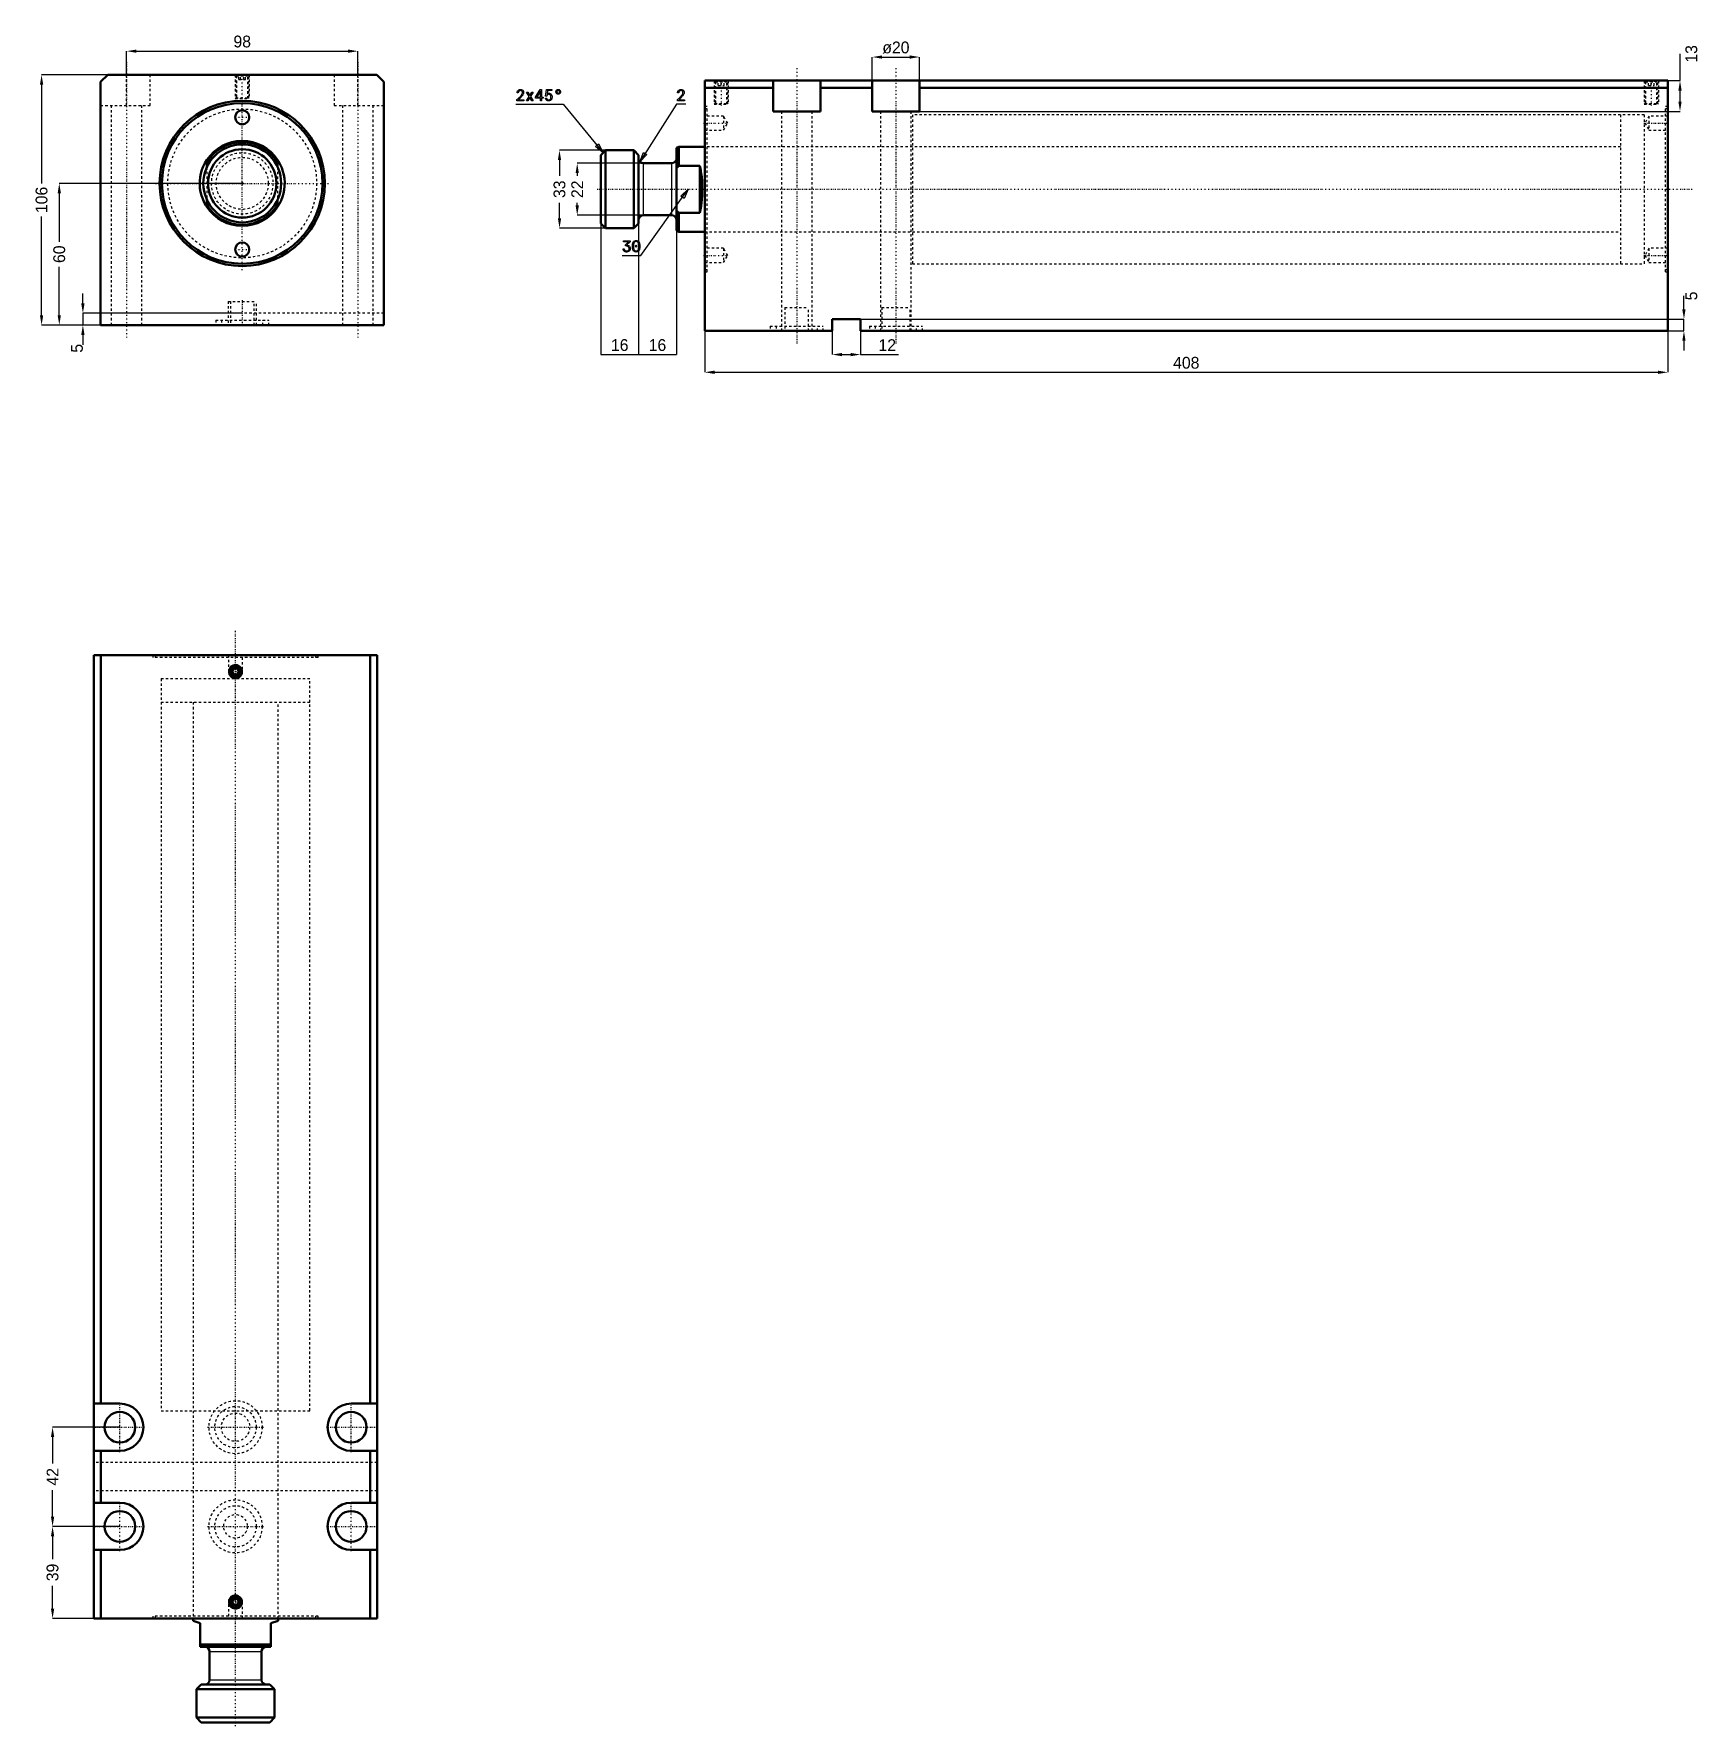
# Model space of a CAD drawing. Header units: millimetres. Extents: x -88 to 617, y -653 to 63.
import ezdxf

# ---------------------------------------------------------------- set-up
doc = ezdxf.new("R2010")
doc.units = ezdxf.units.MM
doc.linetypes.add('Center', pattern=[1.5, 0.45, -0.5, 0.05, -0.5])
doc.linetypes.add('Dashed', pattern=[2, 1, -1])
for name, color, linetype, lineweight in [('2d ConnectionPoints', 7, 'Continuous', 50), ('AM_0', 7, 'Continuous', 50), ('AM_4', 3, 'Continuous', 25), ('AM_5', 3, 'Continuous', 25), ('AM_7', 7, 'Center', 25), ('AM_9', 6, 'Dashed', 25)]:
    doc.layers.add(name, color=color, linetype=linetype, lineweight=lineweight)
doc.dimstyles.new('ISO-25', dxfattribs={"dimtxt": 2.5, "dimasz": 2.5, "dimexe": 1.25, "dimexo": 0.625, "dimtad": 1, "dimtxsty": 'Standard', "dimcen": 2.5, "dimadec": 0, "dimazin": 0, "dimtfac": 1, "dimtmove": 0, "dimatfit": 3, "dimfxl": 0, "dimarcsym": 0})

# ---------------------------------------------------------------- blocks, each defined once
blk = doc.blocks.new('1_JECX_MF_TLA_63_300_0_rod__0_in_JECX_MF_160_TLA_63_300_0__0')
at = {"layer": 'AM_0'}
for p, q in [((-15, 9.95), (-15, 6.87)), ((15, 9.95), (15, 6.87)), ((-15, -6.87), (-15, -9.95)), ((15, -6.87), (15, -9.95))]:
    blk.add_line(p, q, dxfattribs=at)
for points in [[(-15, 9.95), (-15.81, 8.6), (-16.5, 7.19), (-17.06, 5.73), (-17.5, 4.22), (-17.8, 2.68), (-17.97, 1.12), (-17.99, -0.45), (-17.89, -2.02), (-17.64, -3.57), (-17.26, -5.1), (-16.75, -6.58), (-16.12, -8.02), (-15.36, -9.39), (-15, -9.95)], [(15, -9.95), (15.81, -8.6), (16.5, -7.19), (17.06, -5.73), (17.5, -4.22), (17.8, -2.68), (17.97, -1.12), (17.99, 0.45), (17.89, 2.02), (17.64, 3.57), (17.26, 5.1), (16.75, 6.58), (16.12, 8.02), (15.36, 9.39), (15, 9.95)]]:
    blk.add_lwpolyline(points, dxfattribs=at)
for radius in [16.5, 14.5]:
    blk.add_circle((0, 0), radius, dxfattribs=at)
for radius, start, end in [(18, 33.55731, 146.44269), (17.5, 31.00272, 148.99728), (17.5, 211.00272, 328.99728), (18, 213.55731, 326.44269)]:
    blk.add_arc((0, 0), radius, start, end, dxfattribs=at)
at = {"layer": 'AM_9'}
for p, q in [((-15, 6.87), (-15, -6.87)), ((15, 6.87), (15, -6.87))]:
    blk.add_line(p, q, dxfattribs=at)
for radius in [13, 11]:
    blk.add_circle((0, 0), radius, dxfattribs=at)
blk = doc.blocks.new('2_JECX_MF_EXLA_63_300_0_body__0_in_JECX_MF_160_TLA_63_300_0__0')
at = {"layer": 'AM_0'}
for p, q in [((-57, 46), (-60, 43)), ((57, 46), (-57, 46)), ((60, 43), (57, 46)), ((-60, 43), (-60, -60)), ((60, -60), (60, 43)), ((-60, -60), (60, -60))]:
    blk.add_line(p, q, dxfattribs=at)
for centre, radius in [((0, 0), 35), ((0, 0), 34), ((0, 28), 3), ((0, -28), 3)]:
    blk.add_circle(centre, radius, dxfattribs=at)
at = {"layer": 'AM_5', "linetype": 'Dashed'}
for p, q in [((-3, 46), (-3, 36)), ((3, 46), (3, 36))]:
    blk.add_line(p, q, dxfattribs=at)
at = {"layer": 'AM_7'}
for p, q in [((-49, 51.3), (-49, -65.3)), ((49, 51.3), (49, -65.3)), ((0, -36.75), (0, 46.5)), ((-3.15, 28), (3.15, 28)), ((-36.75, 0), (36.75, 0)), ((-3.15, -28), (3.15, -28)), ((0, -49.5), (0, -60.5))]:
    blk.add_line(p, q, dxfattribs=at)
at = {"layer": 'AM_9'}
for p, q in [((-49, 33), (-49, 46)), ((-39, 33), (-39, 46)), ((-3, 46), (-2.73, 45.73)), ((-2.73, 45.73), (-2.73, 36.27)), ((-2.73, 45.73), (2.73, 45.73)), ((-1.9, 46), (-2.4, 45.5)), ((-2.4, 45.5), (2.4, 45.5)), ((-2.4, 45.5), (-2.4, 36)), ((-1.44, 44), (-1.44, 46)), ((-1.44, 44), (1.44, 44)), ((-0.72, 44), (-0.72, 46)), ((0.72, 44), (0.72, 46)), ((1.44, 44), (1.44, 46)), ((2.4, 45.5), (1.9, 46)), ((2.4, 36), (2.4, 45.5)), ((2.73, 45.73), (3, 46)), ((2.73, 36.27), (2.73, 45.73)), ((39, 46), (39, 33)), ((49, 33), (49, 46)), ((-2.73, 36.27), (-3, 36)), ((-3, 36), (3, 36)), ((-2.73, 36.27), (2.73, 36.27)), ((3, 36), (2.73, 36.27)), ((-60, 33), (-39, 33)), ((-55.5, 33), (-55.5, -60)), ((-42.5, -60), (-42.5, 33)), ((39, 33), (60, 33)), ((42.5, 33), (42.5, -60)), ((55.5, -60), (55.5, 33)), ((-6, -50), (6, -50)), ((-6, -50), (-6, -60)), ((-5, -50), (-5, -60)), ((5, -60), (5, -50)), ((6, -60), (6, -50)), ((60, -55), (-60, -55)), ((-11.25, -57.9), (11.25, -57.9)), ((-11.25, -57.9), (-11.25, -60)), ((-8.75, -57.9), (-8.75, -60)), ((8.75, -60), (8.75, -57.9)), ((11.25, -60), (11.25, -57.9))]:
    blk.add_line(p, q, dxfattribs=at)
blk.add_circle((0, 0), 31.5, dxfattribs=at)
blk = doc.blocks.new('*D3')
at = {"layer": 'AM_5', "color": 0, "lineweight": -2}
for p, q in [((-49, 46), (-49, 56)), ((-44.83, 56), (44.83, 56)), ((49, 46), (49, 56))]:
    blk.add_line(p, q, dxfattribs=at)
at = {"layer": 'AM_5', "color": 0}
for points in [[(-44.83, 56.69), (-44.83, 55.31), (-49, 56)], [(44.83, 55.31), (44.83, 56.69), (49, 56)]]:
    blk.add_solid(points, dxfattribs=at)
at = {"layer": 'Defpoints', "color": 0}
for p in [(49, 56), (-49, 46), (49, 46)]:
    blk.add_point(p, dxfattribs=at)
at = {"layer": 'AM_5', "color": 0, "insert": (0, 60.05), "char_height": 5, "attachment_point": 5}
blk.add_mtext('98', dxfattribs=at)
blk = doc.blocks.new('*D4')
at = {"layer": 'AM_5', "color": 0, "lineweight": -2}
for p, q in [((-57, 46), (-85, 46)), ((-85, 41.83), (-85, -0.03)), ((-85, -55.83), (-85, -13.97)), ((-60, -60), (-85, -60))]:
    blk.add_line(p, q, dxfattribs=at)
at = {"layer": 'AM_5', "color": 0}
for points in [[(-84.31, 41.83), (-85.69, 41.83), (-85, 46)], [(-85.69, -55.83), (-84.31, -55.83), (-85, -60)]]:
    blk.add_solid(points, dxfattribs=at)
at = {"layer": 'Defpoints', "color": 0}
for p in [(-57, 46), (-85, -60), (-60, -60)]:
    blk.add_point(p, dxfattribs=at)
at = {"layer": 'AM_5', "color": 0, "insert": (-85, -7), "char_height": 5, "attachment_point": 5, "rotation": 90}
blk.add_mtext('106', dxfattribs=at)
blk = doc.blocks.new('*D5')
at = {"layer": 'AM_5', "color": 0, "lineweight": -2}
for p, q in [((0, 0), (-77.5, 0)), ((-77.5, -4.17), (-77.5, -24.69)), ((-77.5, -55.83), (-77.5, -35.31)), ((-60, -60), (-77.5, -60))]:
    blk.add_line(p, q, dxfattribs=at)
at = {"layer": 'AM_5', "color": 0}
for points in [[(-76.81, -4.17), (-78.19, -4.17), (-77.5, 0)], [(-78.19, -55.83), (-76.81, -55.83), (-77.5, -60)]]:
    blk.add_solid(points, dxfattribs=at)
at = {"layer": 'Defpoints', "color": 0}
for p in [(0, 0), (-77.5, -60), (-60, -60)]:
    blk.add_point(p, dxfattribs=at)
at = {"layer": 'AM_5', "color": 0, "insert": (-77.5, -30), "char_height": 5, "attachment_point": 5, "rotation": 90}
blk.add_mtext('60', dxfattribs=at)
blk = doc.blocks.new('*D6')
at = {"layer": 'AM_5', "color": 0, "lineweight": -2}
for p, q in [((-67.5, -50.83), (-67.5, -46.67)), ((0, -55), (-67.5, -55)), ((-67.5, -55), (-67.5, -60)), ((-60, -60), (-67.5, -60)), ((-67.5, -64.17), (-67.5, -68.33))]:
    blk.add_line(p, q, dxfattribs=at)
at = {"layer": 'AM_5', "color": 0}
for points in [[(-68.19, -50.83), (-66.81, -50.83), (-67.5, -55)], [(-66.81, -64.17), (-68.19, -64.17), (-67.5, -60)]]:
    blk.add_solid(points, dxfattribs=at)
at = {"layer": 'Defpoints', "color": 0}
for p in [(0, -55), (-67.5, -60), (-60, -60)]:
    blk.add_point(p, dxfattribs=at)
at = {"layer": 'AM_5', "color": 0, "insert": (-70, -69.83), "char_height": 5, "attachment_point": 5, "rotation": 90}
blk.add_mtext('5', dxfattribs=at)
blk = doc.blocks.new('1_JECX_MF_TLA_63_300_0_rod__0_in_JECX_MF_160_TLA_63_300_0__4')
at = {"layer": 'AM_0'}
for p, q in [((-18, 0), (-18, -1.03)), ((18, -1.03), (18, 0)), ((-15, -2), (-18, -1.03)), ((-15, -12), (-15, -2)), ((18, -1.03), (15, -2)), ((15, -2), (15, -12)), ((-15, -11), (15, -11)), ((-15, -12), (15, -12)), ((-11, -14), (-11, -26)), ((11, -26), (11, -14)), ((-14.5, -28), (-16.5, -30)), ((-14.5, -28), (14.5, -28)), ((16.5, -30), (14.5, -28)), ((-16.5, -30), (16.5, -30)), ((-16.5, -30), (-16.5, -42)), ((16.5, -42), (16.5, -30)), ((-16.5, -42), (-14.5, -44)), ((-16.5, -42), (16.5, -42)), ((14.5, -44), (16.5, -42)), ((-14.5, -44), (14.5, -44))]:
    blk.add_line(p, q, dxfattribs=at)
for centre, start, end in [((-13, -14), 360, 90), ((13, -14), 90, 180), ((-13, -26), 270, 0), ((13, -26), 180, 270)]:
    blk.add_arc(centre, 2, start, end, dxfattribs=at)
at = {"layer": 'AM_4'}
for p, q in [((-11, -14), (11, -14)), ((-11, -26), (11, -26))]:
    blk.add_line(p, q, dxfattribs=at)
at = {"layer": 'AM_7'}
blk.add_line((0, -45.6), (0, 418.5), dxfattribs=at)
at = {"layer": 'AM_9'}
for p, q in [((-31.5, 398), (31.5, 398)), ((-31.5, 398), (-31.5, 388)), ((31.5, 388), (31.5, 398)), ((-31.5, 388), (31.5, 388)), ((-18, 388), (-18, 0)), ((18, 0), (18, 388))]:
    blk.add_line(p, q, dxfattribs=at)
blk = doc.blocks.new('2_JECX_MF_EXLA_63_300_0_body__0_in_JECX_MF_160_TLA_63_300_0__4')
at = {"layer": 'AM_0'}
for p, q in [((60, 408), (-60, 408)), ((-60, 408), (-60, 0)), ((-57, 408), (-57, 91)), ((-0.72, 402.25), (-1.44, 401)), ((0.72, 402.25), (-0.72, 402.25)), ((1.44, 401), (0.72, 402.25)), ((57, 408), (57, 91)), ((60, 408), (60, 0)), ((-1.44, 401), (-0.72, 399.75)), ((-0.72, 399.75), (0.72, 399.75)), ((0.72, 399.75), (1.44, 401)), ((-49, 91), (-60, 91)), ((60, 91), (49, 91)), ((-60, 71), (-49, 71)), ((-57, 71), (-57, 49)), ((49, 71), (60, 71)), ((57, 71), (57, 49)), ((-49, 49), (-60, 49)), ((60, 49), (49, 49)), ((-60, 29), (-49, 29)), ((-57, 29), (-57, 0)), ((49, 29), (60, 29)), ((57, 29), (57, 0)), ((-0.72, 8.25), (-1.44, 7)), ((0.72, 8.25), (-0.72, 8.25)), ((1.44, 7), (0.72, 8.25)), ((60, 0), (-60, 0)), ((-1.44, 7), (-0.72, 5.75)), ((-0.72, 5.75), (0.72, 5.75)), ((0.72, 5.75), (1.44, 7))]:
    blk.add_line(p, q, dxfattribs=at)
for centre, radius in [((0, 401), 2.73), ((0, 401), 2.4), ((0, 401), 1.9), ((-49, 81), 6.5), ((49, 81), 6.5), ((-49, 39), 6.5), ((49, 39), 6.5), ((0, 7), 2.73), ((0, 7), 2.4), ((0, 7), 1.9)]:
    blk.add_circle(centre, radius, dxfattribs=at)
for centre, start, end in [((-49, 81), 270, 90), ((49, 81), 90, 270), ((-49, 39), 270, 90), ((49, 39), 90, 270)]:
    blk.add_arc(centre, 10, start, end, dxfattribs=at)
at = {"layer": 'AM_5'}
for centre in [(0, 401), (0, 7)]:
    blk.add_arc(centre, 3, 75, 15, dxfattribs=at)
at = {"layer": 'AM_7'}
for p, q in [((-3.15, 401), (3.15, 401)), ((-49, 70.5), (-49, 91.5)), ((49, 70.5), (49, 91.5)), ((-59.5, 81), (-38.5, 81)), ((-11.81, 81), (11.81, 81)), ((38.5, 81), (59.5, 81)), ((-49, 28.5), (-49, 49.5)), ((49, 28.5), (49, 49.5)), ((-59.5, 39), (-38.5, 39)), ((-11.81, 39), (11.81, 39)), ((38.5, 39), (59.5, 39)), ((-3.15, 7), (3.15, 7))]:
    blk.add_line(p, q, dxfattribs=at)
at = {"layer": 'AM_9'}
for p, q in [((-35, 408), (-35, 407)), ((35, 407), (-35, 407)), ((-34, 408), (-34, 407)), ((-3, 408), (-3, 400)), ((3, 400), (3, 408)), ((34, 407), (34, 408)), ((35, 407), (35, 408)), ((-31.5, 398), (31.5, 398)), ((-31.5, 398), (-31.5, 88)), ((-3, 400), (3, 400)), ((-3, 400), (0, 398.27)), ((0, 398.27), (3, 400)), ((31.5, 88), (31.5, 398)), ((-31.5, 88), (31.5, 88)), ((-18, 88), (-18, 0)), ((18, 0), (18, 88)), ((60, 66), (-60, 66)), ((60, 54), (-60, 54)), ((0, 9.73), (-3, 8)), ((-3, 8), (3, 8)), ((-3, 8), (-3, 0)), ((3, 8), (0, 9.73)), ((3, 0), (3, 8)), ((35, 1), (-35, 1)), ((-35, 1), (-35, 0)), ((-34, 1), (-34, 0)), ((34, 0), (34, 1)), ((35, 0), (35, 1))]:
    blk.add_line(p, q, dxfattribs=at)
for centre, radius in [((0, 81), 11.25), ((0, 81), 8.75), ((0, 81), 6), ((0, 39), 11.25), ((0, 39), 8.75), ((0, 39), 5)]:
    blk.add_circle(centre, radius, dxfattribs=at)
blk = doc.blocks.new('*D12')
at = {"layer": 'AM_5', "color": 0, "lineweight": -2}
for p, q in [((-51.84, -526.74), (-80.34, -526.74)), ((-80.34, -530.91), (-80.34, -542.07)), ((-80.34, -564.57), (-80.34, -553.41)), ((-51.84, -568.74), (-80.34, -568.74))]:
    blk.add_line(p, q, dxfattribs=at)
at = {"layer": 'AM_5', "color": 0}
for points in [[(-81.03, -530.91), (-79.64, -530.91), (-80.34, -526.74)], [(-81.03, -564.57), (-79.64, -564.57), (-80.34, -568.74)]]:
    blk.add_solid(points, dxfattribs=at)
at = {"layer": 'Defpoints', "color": 0}
for p in [(-80.34, -526.74), (-51.84, -526.74), (-51.84, -568.74)]:
    blk.add_point(p, dxfattribs=at)
at = {"layer": 'AM_5', "color": 0, "insert": (-80.34, -547.74), "char_height": 5, "attachment_point": 5, "rotation": 90}
blk.add_mtext('42', dxfattribs=at)
blk = doc.blocks.new('*D13')
at = {"layer": 'AM_5', "color": 0, "lineweight": -2}
for p, q in [((-51.84, -568.74), (-80.34, -568.74)), ((-80.34, -572.91), (-80.34, -582.57)), ((-80.34, -603.57), (-80.34, -593.91)), ((-62.84, -607.74), (-80.34, -607.74))]:
    blk.add_line(p, q, dxfattribs=at)
at = {"layer": 'AM_5', "color": 0}
for points in [[(-81.03, -572.91), (-79.64, -572.91), (-80.34, -568.74)], [(-81.03, -603.57), (-79.64, -603.57), (-80.34, -607.74)]]:
    blk.add_solid(points, dxfattribs=at)
at = {"layer": 'Defpoints', "color": 0}
for p in [(-51.84, -568.74), (-80.34, -607.74), (-62.84, -607.74)]:
    blk.add_point(p, dxfattribs=at)
at = {"layer": 'AM_5', "color": 0, "insert": (-80.34, -588.24), "char_height": 5, "attachment_point": 5, "rotation": 90}
blk.add_mtext('39', dxfattribs=at)
blk = doc.blocks.new('1_JECX_MF_TLA_63_300_0_rod__0_in_JECX_MF_160_TLA_63_300_0__2')
at = {"layer": 'AM_0'}
for p, q in [((-42, 16.5), (-44, 14.5)), ((-44, 14.5), (-44, -14.5)), ((-30, 16.5), (-42, 16.5)), ((-42, 16.5), (-42, -16.5)), ((-28, 14.5), (-30, 16.5)), ((-30, 16.5), (-30, -16.5)), ((-28, 14.5), (-28, -14.5)), ((-11, 18), (-12, 17.5)), ((-12, 17.5), (-12, -17.5)), ((0, 18), (-11, 18)), ((-11, 18), (-11, 9.95)), ((-14, 11), (-26, 11)), ((-11, 9.95), (-12, 9.01)), ((-2, 9.95), (-11, 9.95)), ((-2, 9.95), (-2, -9.95)), ((-26, -11), (-14, -11)), ((-12, -9.01), (-11, -9.95)), ((-11, -9.95), (-2, -9.95)), ((-11, -9.95), (-11, -18)), ((-44, -14.5), (-42, -16.5)), ((-42, -16.5), (-30, -16.5)), ((-30, -16.5), (-28, -14.5)), ((-12, -17.5), (-11, -18)), ((-11, -18), (0, -18))]:
    blk.add_line(p, q, dxfattribs=at)
blk.add_lwpolyline([(-2, -9.95), (-1.74, -8.6), (-1.51, -7.19), (-1.33, -5.73), (-1.19, -4.22), (-1.09, -2.68), (-1.04, -1.12), (-1.03, 0.45), (-1.06, 2.02), (-1.14, 3.57), (-1.26, 5.1), (-1.43, 6.58), (-1.64, 8.02), (-1.88, 9.39), (-2, 9.95)], dxfattribs=at)
for centre, start, end in [((-26, 13), 180, 270), ((-14, 13), 270, 0), ((-26, -13), 90, 180), ((-14, -13), 360, 90)]:
    blk.add_arc(centre, 2, start, end, dxfattribs=at)
at = {"layer": 'AM_4'}
for p, q in [((-26, 11), (-26, -11)), ((-14, 11), (-14, -11))]:
    blk.add_line(p, q, dxfattribs=at)
at = {"layer": 'AM_7'}
blk.add_line((-45.6, 0), (418.5, 0), dxfattribs=at)
at = {"layer": 'AM_9'}
for p, q in [((398, 31.5), (388, 31.5)), ((388, 31.5), (388, -31.5)), ((398, 31.5), (398, -31.5)), ((388, 18), (0, 18)), ((0, -18), (388, -18)), ((388, -31.5), (398, -31.5))]:
    blk.add_line(p, q, dxfattribs=at)
blk = doc.blocks.new('2_JECX_MF_EXLA_63_300_0_body__0_in_JECX_MF_160_TLA_63_300_0__2')
at = {"layer": 'AM_0'}
for p, q in [((0, -60), (0, 46)), ((408, 46), (0, 46)), ((29, 46), (29, 33)), ((49, 33), (49, 46)), ((71, 46), (71, 33)), ((91, 33), (91, 46)), ((408, -60), (408, 46)), ((29, 43), (0, 43)), ((71, 43), (49, 43)), ((408, 43), (91, 43)), ((29, 33), (49, 33)), ((71, 33), (91, 33)), ((54, -55), (54, -60)), ((66, -55), (54, -55)), ((66, -60), (66, -55)), ((54, -60), (0, -60)), ((408, -60), (66, -60))]:
    blk.add_line(p, q, dxfattribs=at)
at = {"layer": 'AM_5', "linetype": 'Dashed'}
for p, q in [((4, 46), (4, 36)), ((10, 46), (10, 36)), ((398, 46), (398, 36)), ((404, 46), (404, 36))]:
    blk.add_line(p, q, dxfattribs=at)
at = {"layer": 'AM_7'}
for p, q in [((39, 51.3), (39, -65.3)), ((81, 51.3), (81, -65.3)), ((7, 46.5), (7, 35.5)), ((401, 46.5), (401, 35.5)), ((-0.49, 28), (10.22, 28)), ((397.78, 28), (408.49, 28)), ((-0.49, -28), (10.22, -28)), ((397.78, -28), (408.49, -28))]:
    blk.add_line(p, q, dxfattribs=at)
at = {"layer": 'AM_9'}
for p, q in [((4, 46), (4.27, 45.73)), ((4.27, 45.73), (4.27, 36.27)), ((4.27, 45.73), (9.73, 45.73)), ((5.1, 46), (4.6, 45.5)), ((4.6, 45.5), (4.6, 36)), ((4.6, 45.5), (9.4, 45.5)), ((5.75, 44), (5.75, 46)), ((5.75, 44), (8.25, 44)), ((7, 44), (7, 46)), ((8.25, 44), (8.25, 46)), ((9.4, 45.5), (8.9, 46)), ((9.4, 36), (9.4, 45.5)), ((9.73, 45.73), (10, 46)), ((9.73, 36.27), (9.73, 45.73)), ((398, 46), (398.27, 45.73)), ((398.27, 45.73), (398.27, 36.27)), ((398.27, 45.73), (403.73, 45.73)), ((399.1, 46), (398.6, 45.5)), ((398.6, 45.5), (398.6, 36)), ((398.6, 45.5), (403.4, 45.5)), ((399.75, 44), (399.75, 46)), ((399.75, 44), (402.25, 44)), ((401, 44), (401, 46)), ((402.25, 44), (402.25, 46)), ((403.4, 45.5), (402.9, 46)), ((403.4, 36), (403.4, 45.5)), ((403.73, 45.73), (404, 46)), ((403.73, 36.27), (403.73, 45.73)), ((4.27, 36.27), (4, 36)), ((4, 36), (10, 36)), ((4.27, 36.27), (9.73, 36.27)), ((10, 36), (9.73, 36.27)), ((398.27, 36.27), (398, 36)), ((398, 36), (404, 36)), ((398.27, 36.27), (403.73, 36.27)), ((404, 36), (403.73, 36.27)), ((1, 35), (0, 35)), ((1, 34), (0, 34)), ((8, 31), (0, 31)), ((1, -35), (1, 35)), ((9.73, 28), (8, 31)), ((8, 31), (8, 25)), ((32.5, 33), (32.5, -60)), ((45.5, -60), (45.5, 33)), ((74.5, 33), (74.5, -60)), ((87.5, -60), (87.5, 33)), ((398, 31.5), (88, 31.5)), ((88, 31.5), (88, -31.5)), ((398, 31.5), (398, -31.5)), ((400, 31), (398.27, 28)), ((408, 31), (400, 31)), ((400, 31), (400, 25)), ((407, -35), (407, 35)), ((408, 35), (407, 35)), ((408, 34), (407, 34)), ((0, 25), (8, 25)), ((8, 25), (9.73, 28)), ((398.27, 28), (400, 25)), ((400, 25), (408, 25)), ((88, 18), (0, 18)), ((0, -18), (88, -18)), ((8, -25), (0, -25)), ((9.73, -28), (8, -25)), ((8, -25), (8, -31)), ((8, -31), (9.73, -28)), ((400, -25), (398.27, -28)), ((398.27, -28), (400, -31)), ((408, -25), (400, -25)), ((400, -25), (400, -31)), ((0, -31), (8, -31)), ((0, -34), (1, -34)), ((0, -35), (1, -35)), ((88, -31.5), (398, -31.5)), ((400, -31), (408, -31)), ((407, -34), (408, -34)), ((407, -35), (408, -35)), ((34, -50), (44, -50)), ((34, -50), (34, -60)), ((44, -60), (44, -50)), ((75, -50), (87, -50)), ((75, -50), (75, -60)), ((87, -60), (87, -50)), ((27.75, -57.9), (50.25, -57.9)), ((27.75, -57.9), (27.75, -60)), ((30.25, -57.9), (30.25, -60)), ((47.75, -60), (47.75, -57.9)), ((50.25, -60), (50.25, -57.9)), ((69.75, -57.9), (92.25, -57.9)), ((69.75, -57.9), (69.75, -60)), ((72.25, -57.9), (72.25, -60)), ((89.75, -60), (89.75, -57.9)), ((92.25, -60), (92.25, -57.9))]:
    blk.add_line(p, q, dxfattribs=at)
blk = doc.blocks.new('*D26')
at = {"layer": 'AM_5', "color": 0, "lineweight": -2}
for p, q in [((266.91, 43.51), (266.91, 53.51)), ((271.08, 53.51), (282.75, 53.51)), ((286.91, 43.51), (286.91, 53.51))]:
    blk.add_line(p, q, dxfattribs=at)
at = {"layer": 'AM_5', "color": 0}
for points in [[(271.08, 54.2), (271.08, 52.81), (266.91, 53.51)], [(282.75, 54.2), (282.75, 52.81), (286.91, 53.51)]]:
    blk.add_solid(points, dxfattribs=at)
at = {"layer": 'Defpoints', "color": 0}
for p in [(286.91, 53.51), (266.91, 43.51), (286.91, 43.51)]:
    blk.add_point(p, dxfattribs=at)
at = {"layer": 'AM_5', "color": 0, "insert": (276.91, 57.51), "char_height": 5, "attachment_point": 5}
blk.add_mtext('ø20', dxfattribs=at)
blk = doc.blocks.new('*D27')
at = {"layer": 'AM_5', "color": 0, "lineweight": -2}
for p, q in [((609.08, 43.51), (609.08, 54.84)), ((286.91, 43.51), (609.08, 43.51)), ((609.08, 34.67), (609.08, 39.34)), ((286.91, 30.51), (609.08, 30.51))]:
    blk.add_line(p, q, dxfattribs=at)
at = {"layer": 'AM_5', "color": 0}
for points in [[(608.39, 39.34), (609.78, 39.34), (609.08, 43.51)], [(608.39, 34.67), (609.78, 34.67), (609.08, 30.51)]]:
    blk.add_solid(points, dxfattribs=at)
at = {"layer": 'Defpoints', "color": 0}
for p in [(286.91, 43.51), (609.08, 43.51), (286.91, 30.51)]:
    blk.add_point(p, dxfattribs=at)
at = {"layer": 'AM_5', "color": 0, "insert": (613.91, 54.84), "char_height": 5, "attachment_point": 5, "rotation": 90}
blk.add_mtext('13', dxfattribs=at)
blk = doc.blocks.new('*D28')
at = {"layer": 'AM_5', "color": 0, "lineweight": -2}
for p, q in [((195.91, -62.49), (195.91, -79.99)), ((603.91, -62.49), (603.91, -79.99)), ((200.08, -79.99), (599.75, -79.99))]:
    blk.add_line(p, q, dxfattribs=at)
at = {"layer": 'AM_5', "color": 0}
for points in [[(200.08, -79.3), (200.08, -80.69), (195.91, -79.99)], [(599.75, -79.3), (599.75, -80.69), (603.91, -79.99)]]:
    blk.add_solid(points, dxfattribs=at)
at = {"layer": 'Defpoints', "color": 0}
for p in [(195.91, -62.49), (603.91, -62.49), (603.91, -79.99)]:
    blk.add_point(p, dxfattribs=at)
at = {"layer": 'AM_5', "color": 0, "insert": (399.91, -75.99), "char_height": 5, "attachment_point": 5}
blk.add_mtext('408', dxfattribs=at)
blk = doc.blocks.new('*D29')
at = {"layer": 'AM_5', "color": 0, "lineweight": -2}
for p, q in [((167.91, -16.99), (167.91, -72.49)), ((183.91, -15.49), (183.91, -72.49)), ((167.91, -72.49), (183.91, -72.49))]:
    blk.add_line(p, q, dxfattribs=at)
at = {"layer": 'Defpoints', "color": 0}
for p in [(167.91, -16.99), (183.91, -15.49), (183.91, -72.49)]:
    blk.add_point(p, dxfattribs=at)
at = {"layer": 'AM_5', "color": 0, "insert": (175.91, -68.49), "char_height": 5, "attachment_point": 5}
blk.add_mtext('16', dxfattribs=at)
blk = doc.blocks.new('*D30')
at = {"layer": 'AM_5', "color": 0, "lineweight": -2}
for p, q in [((151.91, -16.99), (151.91, -72.49)), ((167.91, -16.99), (167.91, -72.49)), ((151.91, -72.49), (167.91, -72.49))]:
    blk.add_line(p, q, dxfattribs=at)
at = {"layer": 'Defpoints', "color": 0}
for p in [(151.91, -16.99), (167.91, -16.99), (167.91, -72.49)]:
    blk.add_point(p, dxfattribs=at)
at = {"layer": 'AM_5', "color": 0, "insert": (159.91, -68.49), "char_height": 5, "attachment_point": 5}
blk.add_mtext('16', dxfattribs=at)
blk = doc.blocks.new('*D31')
at = {"layer": 'AM_5', "color": 0, "lineweight": -2}
for p, q in [((153.91, 14.01), (134.41, 14.01)), ((134.41, 9.84), (134.41, 3.17)), ((134.41, -14.83), (134.41, -8.16)), ((153.91, -18.99), (134.41, -18.99))]:
    blk.add_line(p, q, dxfattribs=at)
at = {"layer": 'AM_5', "color": 0}
for points in [[(133.72, 9.84), (135.11, 9.84), (134.41, 14.01)], [(133.72, -14.83), (135.11, -14.83), (134.41, -18.99)]]:
    blk.add_solid(points, dxfattribs=at)
at = {"layer": 'Defpoints', "color": 0}
for p in [(134.41, 14.01), (153.91, 14.01), (153.91, -18.99)]:
    blk.add_point(p, dxfattribs=at)
at = {"layer": 'AM_5', "color": 0, "insert": (134.41, -2.49), "char_height": 5, "attachment_point": 5, "rotation": 90}
blk.add_mtext('33', dxfattribs=at)
blk = doc.blocks.new('*D32')
at = {"layer": 'AM_5', "color": 0, "lineweight": -2}
for p, q in [((169.91, 8.51), (141.91, 8.51)), ((141.91, 4.34), (141.91, 3.17)), ((141.91, -9.33), (141.91, -8.16)), ((169.91, -13.49), (141.91, -13.49))]:
    blk.add_line(p, q, dxfattribs=at)
at = {"layer": 'AM_5', "color": 0}
for points in [[(141.22, 4.34), (142.61, 4.34), (141.91, 8.51)], [(141.22, -9.33), (142.61, -9.33), (141.91, -13.49)]]:
    blk.add_solid(points, dxfattribs=at)
at = {"layer": 'Defpoints', "color": 0}
for p in [(141.91, 8.51), (169.91, 8.51), (169.91, -13.49)]:
    blk.add_point(p, dxfattribs=at)
at = {"layer": 'AM_5', "color": 0, "insert": (141.91, -2.49), "char_height": 5, "attachment_point": 5, "rotation": 90}
blk.add_mtext('22', dxfattribs=at)
blk = doc.blocks.new('*D33')
at = {"layer": 'AM_5', "color": 0, "lineweight": -2}
for p, q in [((249.91, -57.49), (249.91, -72.49)), ((261.91, -62.49), (261.91, -72.49)), ((254.08, -72.49), (257.75, -72.49)), ((261.91, -72.49), (278.08, -72.49))]:
    blk.add_line(p, q, dxfattribs=at)
at = {"layer": 'AM_5', "color": 0}
for points in [[(254.08, -71.8), (254.08, -73.19), (249.91, -72.49)], [(257.75, -71.8), (257.75, -73.19), (261.91, -72.49)]]:
    blk.add_solid(points, dxfattribs=at)
at = {"layer": 'Defpoints', "color": 0}
for p in [(249.91, -57.49), (261.91, -62.49), (261.91, -72.49)]:
    blk.add_point(p, dxfattribs=at)
at = {"layer": 'AM_5', "color": 0, "insert": (273.25, -68.49), "char_height": 5, "attachment_point": 5}
blk.add_mtext('12', dxfattribs=at)
blk = doc.blocks.new('*D34')
at = {"layer": 'AM_5', "color": 0, "lineweight": -2}
for p, q in [((610.75, -53.33), (610.75, -47.66)), ((249.91, -57.49), (610.75, -57.49)), ((261.91, -62.49), (610.75, -62.49)), ((610.75, -62.49), (610.75, -57.49)), ((610.75, -66.66), (610.75, -70.83))]:
    blk.add_line(p, q, dxfattribs=at)
at = {"layer": 'AM_5', "color": 0}
for points in [[(610.05, -53.33), (611.44, -53.33), (610.75, -57.49)], [(610.05, -66.66), (611.44, -66.66), (610.75, -62.49)]]:
    blk.add_solid(points, dxfattribs=at)
at = {"layer": 'Defpoints', "color": 0}
for p in [(249.91, -57.49), (261.91, -62.49), (610.75, -62.49)]:
    blk.add_point(p, dxfattribs=at)
at = {"layer": 'AM_5', "color": 0, "insert": (613.91, -47.66), "char_height": 5, "attachment_point": 5, "rotation": 90}
blk.add_mtext('5', dxfattribs=at)

msp = doc.modelspace()

# ---------------------------------------------------------------- linework, layer by layer
at = {"layer": '2d ConnectionPoints'}
for p in [(0, 0), (195.914, -2.493), (-2.836, -607.739)]:
    msp.add_point(p, dxfattribs=at)
at = {"layer": 'AM_5'}
for p, q in [((115.914, 33.507), (135.914, 33.507)), ((135.914, 33.507), (152.914, 13.007)), ((183.914, 33.507), (168.5, 9.093)), ((187.914, 33.507), (183.914, 33.507)), ((168.914, -30.493), (188.914, -2.493)), ((160.914, -30.493), (168.914, -30.493))]:
    msp.add_line(p, q, dxfattribs=at)
for points in [[(116.561, 35.618), (116.561, 35.618), (116.775, 35.813), (117.08, 36.099), (117.08, 36.099), (117.366, 36.376), (117.546, 36.555), (117.546, 36.555), (117.718, 36.736), (117.965, 37.021), (117.965, 37.021), (118.198, 37.32), (118.345, 37.529), (118.345, 37.529), (118.475, 37.736), (118.616, 38.032), (118.616, 38.032), (118.692, 38.31), (118.706, 38.484), (118.706, 38.484), (118.702, 38.582), (118.678, 38.721), (118.678, 38.721), (118.635, 38.849), (118.596, 38.929), (118.596, 38.929), (118.548, 39.004), (118.464, 39.103), (118.464, 39.103), (118.366, 39.185), (118.292, 39.232), (118.292, 39.232), (118.212, 39.27), (118.087, 39.312), (118.087, 39.312), (117.952, 39.335), (117.858, 39.339), (117.858, 39.339), (117.754, 39.335), (117.606, 39.311), (117.606, 39.311), (117.469, 39.268), (117.383, 39.228), (117.383, 39.228), (117.304, 39.18), (117.198, 39.093), (117.198, 39.093), (117.109, 38.988), (117.058, 38.908), (117.058, 38.908), (117.016, 38.821), (116.971, 38.68), (116.971, 38.68), (116.946, 38.524), (116.941, 38.413), (116.454, 38.413), (116.454, 38.413), (116.461, 38.58), (116.501, 38.812), (116.501, 38.812), (116.574, 39.022), (116.642, 39.15), (116.642, 39.15), (116.723, 39.268), (116.864, 39.422), (116.864, 39.422), (117.028, 39.549), (117.151, 39.618), (117.151, 39.618), (117.282, 39.676), (117.488, 39.738), (117.488, 39.738), (117.706, 39.771), (117.858, 39.778), (117.858, 39.778), (118, 39.772), (118.206, 39.74), (118.206, 39.74), (118.404, 39.682), (118.531, 39.628), (118.531, 39.628), (118.65, 39.563), (118.811, 39.444), (118.811, 39.444), (118.95, 39.3), (119.029, 39.189), (119.029, 39.189), (119.097, 39.07), (119.17, 38.874), (119.17, 38.874), (119.209, 38.66), (119.216, 38.507), (119.216, 38.507), (119.205, 38.334), (119.147, 38.067), (119.147, 38.067), (119.04, 37.794), (118.94, 37.607), (118.94, 37.607), (118.826, 37.421), (118.641, 37.152), (118.641, 37.152), (118.439, 36.895), (118.295, 36.731), (118.295, 36.731), (118.14, 36.564), (117.88, 36.293), (117.88, 36.293), (117.587, 35.997), (117.374, 35.787), (117.029, 35.449), (119.356, 35.445), (119.356, 35.007), (116.389, 35.007), (116.389, 35.462), (116.561, 35.618)], [(121.585, 36.791), (120.486, 38.582), (121.055, 38.582), (121.874, 37.226), (122.735, 38.582), (123.252, 38.582), (122.167, 36.833), (123.304, 35.007), (122.729, 35.007), (121.864, 36.411), (120.951, 35.007), (120.425, 35.007), (121.585, 36.791)], [(126.339, 36.047), (124.233, 36.047), (124.233, 36.469), (126.15, 39.719), (126.794, 39.719), (126.794, 36.485), (127.496, 36.485), (127.496, 36.047), (126.794, 36.047), (126.794, 35.007), (126.339, 35.007), (126.339, 36.047)], [(126.345, 36.485), (126.345, 39.173), (124.792, 36.485), (126.345, 36.485)], [(129.796, 34.948), (129.796, 34.948), (129.649, 34.953), (129.44, 34.98), (129.44, 34.98), (129.244, 35.028), (129.12, 35.073), (129.12, 35.073), (129.004, 35.129), (128.848, 35.233), (128.848, 35.233), (128.714, 35.362), (128.637, 35.462), (128.637, 35.462), (128.573, 35.572), (128.502, 35.759), (128.502, 35.759), (128.464, 35.97), (128.457, 36.125), (128.964, 36.125), (128.964, 36.125), (128.974, 35.979), (129.023, 35.788), (129.023, 35.788), (129.115, 35.632), (129.2, 35.546), (129.2, 35.546), (129.3, 35.476), (129.471, 35.4), (129.471, 35.4), (129.669, 35.359), (129.816, 35.351), (129.816, 35.351), (129.941, 35.358), (130.113, 35.394), (130.113, 35.394), (130.265, 35.461), (130.355, 35.523), (130.355, 35.523), (130.436, 35.597), (130.541, 35.723), (130.541, 35.723), (130.625, 35.868), (130.67, 35.975), (130.67, 35.975), (130.707, 36.089), (130.746, 36.268), (130.746, 36.268), (130.767, 36.456), (130.771, 36.586), (130.771, 36.586), (130.767, 36.706), (130.747, 36.879), (130.747, 36.879), (130.709, 37.046), (130.674, 37.153), (130.674, 37.153), (130.631, 37.255), (130.551, 37.393), (130.551, 37.393), (130.453, 37.512), (130.378, 37.581), (130.378, 37.581), (130.295, 37.639), (130.156, 37.703), (130.156, 37.703), (130, 37.737), (129.887, 37.743), (129.887, 37.743), (129.766, 37.735), (129.596, 37.694), (129.596, 37.694), (129.439, 37.616), (129.341, 37.545), (129.341, 37.545), (129.252, 37.46), (129.143, 37.31), (129.143, 37.31), (129.061, 37.134), (129.023, 37.002), (128.529, 37.002), (128.867, 39.732), (131.161, 39.732), (131.161, 39.31), (129.328, 39.31), (129.12, 37.746), (129.12, 37.746), (129.189, 37.831), (129.296, 37.94), (129.296, 37.94), (129.409, 38.03), (129.487, 38.08), (129.487, 38.08), (129.569, 38.12), (129.703, 38.164), (129.703, 38.164), (129.848, 38.187), (129.952, 38.192), (129.952, 38.192), (130.111, 38.183), (130.334, 38.138), (130.334, 38.138), (130.537, 38.054), (130.661, 37.977), (130.661, 37.977), (130.774, 37.885), (130.924, 37.724), (130.924, 37.724), (131.047, 37.535), (131.116, 37.394), (131.116, 37.394), (131.172, 37.243), (131.233, 37.004), (131.233, 37.004), (131.265, 36.751), (131.272, 36.573), (131.272, 36.573), (131.264, 36.386), (131.225, 36.123), (131.225, 36.123), (131.153, 35.879), (131.086, 35.727), (131.086, 35.727), (131.006, 35.586), (130.864, 35.399), (130.864, 35.399), (130.694, 35.241), (130.566, 35.153), (130.566, 35.153), (130.428, 35.079), (130.206, 34.999), (130.206, 34.999), (129.966, 34.956), (129.796, 34.948)], [(133.871, 37.802), (133.871, 37.802), (133.768, 37.807), (133.621, 37.835), (133.621, 37.835), (133.48, 37.888), (133.39, 37.937), (133.39, 37.937), (133.305, 37.994), (133.192, 38.095), (133.192, 38.095), (133.094, 38.214), (133.039, 38.302), (133.039, 38.302), (132.992, 38.396), (132.941, 38.543), (132.941, 38.543), (132.914, 38.696), (132.909, 38.803), (132.909, 38.803), (132.914, 38.909), (132.941, 39.063), (132.941, 39.063), (132.992, 39.209), (133.039, 39.303), (133.039, 39.303), (133.094, 39.392), (133.192, 39.51), (133.192, 39.51), (133.305, 39.611), (133.39, 39.669), (133.39, 39.669), (133.48, 39.717), (133.621, 39.77), (133.621, 39.77), (133.768, 39.798), (133.871, 39.804), (133.871, 39.804), (133.973, 39.798), (134.121, 39.77), (134.121, 39.77), (134.261, 39.717), (134.35, 39.669), (134.35, 39.669), (134.434, 39.611), (134.547, 39.51), (134.547, 39.51), (134.643, 39.393), (134.698, 39.305), (134.698, 39.305), (134.744, 39.211), (134.794, 39.065), (134.794, 39.065), (134.821, 38.91), (134.826, 38.803), (134.826, 38.803), (134.821, 38.695), (134.794, 38.541), (134.794, 38.541), (134.744, 38.394), (134.698, 38.301), (134.698, 38.301), (134.643, 38.213), (134.547, 38.095), (134.547, 38.095), (134.434, 37.994), (134.35, 37.937), (134.35, 37.937), (134.261, 37.888), (134.121, 37.835), (134.121, 37.835), (133.973, 37.807), (133.871, 37.802)], [(133.871, 38.198), (133.871, 38.198), (133.932, 38.201), (134.021, 38.219), (134.021, 38.219), (134.106, 38.25), (134.16, 38.279), (134.16, 38.279), (134.211, 38.314), (134.28, 38.375), (134.28, 38.375), (134.338, 38.447), (134.371, 38.5), (134.371, 38.5), (134.399, 38.557), (134.43, 38.646), (134.43, 38.646), (134.446, 38.739), (134.449, 38.803), (134.449, 38.803), (134.446, 38.867), (134.43, 38.96), (134.43, 38.96), (134.399, 39.048), (134.371, 39.105), (134.371, 39.105), (134.338, 39.159), (134.28, 39.23), (134.28, 39.23), (134.211, 39.291), (134.16, 39.326), (134.16, 39.326), (134.106, 39.355), (134.021, 39.387), (134.021, 39.387), (133.932, 39.404), (133.871, 39.407), (133.871, 39.407), (133.809, 39.404), (133.72, 39.387), (133.72, 39.387), (133.635, 39.355), (133.58, 39.326), (133.58, 39.326), (133.528, 39.291), (133.459, 39.23), (133.459, 39.23), (133.4, 39.159), (133.365, 39.105), (133.365, 39.105), (133.337, 39.048), (133.306, 38.96), (133.306, 38.96), (133.289, 38.867), (133.286, 38.803), (133.286, 38.803), (133.289, 38.739), (133.306, 38.646), (133.306, 38.646), (133.337, 38.557), (133.365, 38.5), (133.365, 38.5), (133.4, 38.447), (133.459, 38.375), (133.459, 38.375), (133.528, 38.314), (133.58, 38.279), (133.58, 38.279), (133.635, 38.25), (133.72, 38.219), (133.72, 38.219), (133.809, 38.201), (133.871, 38.198)], [(184.561, 35.618), (184.561, 35.618), (184.775, 35.813), (185.08, 36.099), (185.08, 36.099), (185.366, 36.376), (185.546, 36.555), (185.546, 36.555), (185.718, 36.736), (185.965, 37.021), (185.965, 37.021), (186.198, 37.32), (186.345, 37.529), (186.345, 37.529), (186.475, 37.736), (186.616, 38.032), (186.616, 38.032), (186.692, 38.31), (186.706, 38.484), (186.706, 38.484), (186.702, 38.582), (186.678, 38.721), (186.678, 38.721), (186.635, 38.849), (186.596, 38.929), (186.596, 38.929), (186.548, 39.004), (186.464, 39.103), (186.464, 39.103), (186.366, 39.185), (186.292, 39.232), (186.292, 39.232), (186.212, 39.27), (186.087, 39.312), (186.087, 39.312), (185.952, 39.335), (185.858, 39.339), (185.858, 39.339), (185.754, 39.335), (185.606, 39.311), (185.606, 39.311), (185.469, 39.268), (185.383, 39.228), (185.383, 39.228), (185.304, 39.18), (185.198, 39.093), (185.198, 39.093), (185.109, 38.988), (185.058, 38.908), (185.058, 38.908), (185.016, 38.821), (184.971, 38.68), (184.971, 38.68), (184.946, 38.524), (184.941, 38.413), (184.454, 38.413), (184.454, 38.413), (184.461, 38.58), (184.501, 38.812), (184.501, 38.812), (184.574, 39.022), (184.642, 39.15), (184.642, 39.15), (184.723, 39.268), (184.864, 39.422), (184.864, 39.422), (185.028, 39.549), (185.151, 39.618), (185.151, 39.618), (185.282, 39.676), (185.488, 39.738), (185.488, 39.738), (185.706, 39.771), (185.858, 39.778), (185.858, 39.778), (186, 39.772), (186.206, 39.74), (186.206, 39.74), (186.404, 39.682), (186.531, 39.628), (186.531, 39.628), (186.65, 39.563), (186.811, 39.444), (186.811, 39.444), (186.95, 39.3), (187.029, 39.189), (187.029, 39.189), (187.097, 39.07), (187.17, 38.874), (187.17, 38.874), (187.209, 38.66), (187.216, 38.507), (187.216, 38.507), (187.205, 38.334), (187.147, 38.067), (187.147, 38.067), (187.04, 37.794), (186.94, 37.607), (186.94, 37.607), (186.826, 37.421), (186.641, 37.152), (186.641, 37.152), (186.439, 36.895), (186.295, 36.731), (186.295, 36.731), (186.14, 36.564), (185.88, 36.293), (185.88, 36.293), (185.587, 35.997), (185.374, 35.787), (185.029, 35.449), (187.356, 35.445), (187.356, 35.007), (184.389, 35.007), (184.389, 35.462), (184.561, 35.618)], [(152.914, 13.007), (149.613, 15.682), (150.896, 16.746), (152.914, 13.007)], [(168.5, 9.093), (170.02, 13.061), (171.429, 12.171), (168.5, 9.093)], [(188.914, -2.493), (187.171, -6.368), (185.814, -5.399), (188.914, -2.493)], [(161.847, -27.687), (161.847, -27.687), (161.853, -27.797), (161.882, -27.952), (161.882, -27.952), (161.935, -28.093), (161.985, -28.181), (161.985, -28.181), (162.044, -28.261), (162.146, -28.368), (162.146, -28.368), (162.265, -28.456), (162.354, -28.506), (162.354, -28.506), (162.448, -28.547), (162.593, -28.591), (162.593, -28.591), (162.744, -28.615), (162.848, -28.62), (162.848, -28.62), (162.958, -28.615), (163.119, -28.591), (163.119, -28.591), (163.272, -28.546), (163.371, -28.504), (163.371, -28.504), (163.465, -28.454), (163.591, -28.364), (163.591, -28.364), (163.699, -28.257), (163.761, -28.176), (163.761, -28.176), (163.814, -28.088), (163.871, -27.947), (163.871, -27.947), (163.902, -27.795), (163.908, -27.687), (163.908, -27.687), (163.899, -27.533), (163.856, -27.321), (163.856, -27.321), (163.777, -27.13), (163.703, -27.016), (163.703, -27.016), (163.615, -26.911), (163.46, -26.775), (163.46, -26.775), (163.279, -26.664), (163.142, -26.603), (163.142, -26.603), (162.996, -26.553), (162.762, -26.499), (162.762, -26.499), (162.511, -26.47), (162.335, -26.465), (162.335, -26.01), (163.654, -24.716), (161.451, -24.716), (161.451, -24.281), (164.272, -24.281), (164.272, -24.736), (162.923, -26.068), (162.923, -26.068), (163.217, -26.136), (163.592, -26.283), (163.592, -26.283), (163.887, -26.484), (164.039, -26.648), (164.039, -26.648), (164.16, -26.831), (164.291, -27.128), (164.291, -27.128), (164.362, -27.454), (164.376, -27.687), (164.376, -27.687), (164.366, -27.855), (164.319, -28.089), (164.319, -28.089), (164.23, -28.302), (164.148, -28.433), (164.148, -28.433), (164.052, -28.552), (163.888, -28.708), (163.888, -28.708), (163.7, -28.836), (163.561, -28.906), (163.561, -28.906), (163.416, -28.963), (163.194, -29.025), (163.194, -29.025), (162.965, -29.058), (162.809, -29.065), (162.809, -29.065), (162.658, -29.058), (162.438, -29.025), (162.438, -29.025), (162.228, -28.964), (162.092, -28.907), (162.092, -28.907), (161.964, -28.838), (161.792, -28.711), (161.792, -28.711), (161.643, -28.556), (161.556, -28.438), (161.556, -28.438), (161.483, -28.308), (161.404, -28.094), (161.404, -28.094), (161.361, -27.857), (161.353, -27.687), (161.847, -27.687)], [(166.861, -29.058), (166.861, -29.058), (166.616, -29.046), (166.293, -28.984), (166.293, -28.984), (166.025, -28.867), (165.876, -28.759), (165.876, -28.759), (165.749, -28.631), (165.591, -28.405), (165.591, -28.405), (165.473, -28.138), (165.416, -27.939), (165.416, -27.939), (165.374, -27.719), (165.327, -27.348), (165.327, -27.348), (165.303, -26.928), (165.298, -26.621), (165.298, -26.621), (165.303, -26.32), (165.328, -25.909), (165.328, -25.909), (165.375, -25.544), (165.418, -25.327), (165.418, -25.327), (165.475, -25.129), (165.594, -24.865), (165.594, -24.865), (165.753, -24.641), (165.881, -24.513), (165.881, -24.513), (166.03, -24.406), (166.298, -24.29), (166.298, -24.29), (166.618, -24.228), (166.861, -24.216), (166.861, -24.216), (167.105, -24.228), (167.427, -24.29), (167.427, -24.29), (167.695, -24.406), (167.844, -24.513), (167.844, -24.513), (167.973, -24.641), (168.132, -24.865), (168.132, -24.865), (168.251, -25.128), (168.309, -25.326), (168.309, -25.326), (168.353, -25.542), (168.4, -25.907), (168.4, -25.907), (168.426, -26.319), (168.431, -26.621), (168.431, -26.621), (168.426, -26.924), (168.399, -27.34), (168.399, -27.34), (168.35, -27.71), (168.304, -27.931), (168.304, -27.931), (168.245, -28.132), (168.123, -28.401), (168.123, -28.401), (167.962, -28.628), (167.833, -28.758), (167.833, -28.758), (167.684, -28.866), (167.418, -28.983), (167.418, -28.983), (167.101, -29.046), (166.861, -29.058)], [(166.861, -28.629), (166.861, -28.629), (167.032, -28.619), (167.258, -28.564), (167.258, -28.564), (167.447, -28.463), (167.552, -28.369), (167.552, -28.369), (167.642, -28.258), (167.754, -28.066), (167.754, -28.066), (167.837, -27.843), (167.877, -27.677), (167.877, -27.677), (167.907, -27.496), (167.939, -27.197), (167.939, -27.197), (167.956, -26.863), (167.96, -26.621), (167.96, -26.621), (167.957, -26.364), (167.941, -26.018), (167.941, -26.018), (167.913, -25.718), (167.886, -25.543), (167.886, -25.543), (167.851, -25.386), (167.772, -25.175), (167.772, -25.175), (167.663, -24.995), (167.574, -24.892), (167.574, -24.892), (167.469, -24.805), (167.277, -24.711), (167.277, -24.711), (167.041, -24.661), (166.861, -24.651), (166.861, -24.651), (166.682, -24.661), (166.448, -24.711), (166.448, -24.711), (166.257, -24.805), (166.153, -24.892), (166.153, -24.892), (166.064, -24.995), (165.956, -25.175), (165.956, -25.175), (165.878, -25.386), (165.842, -25.543), (165.842, -25.543), (165.816, -25.718), (165.787, -26.018), (165.787, -26.018), (165.772, -26.364), (165.769, -26.621), (165.769, -26.621), (165.772, -26.865), (165.789, -27.201), (165.789, -27.201), (165.82, -27.501), (165.849, -27.68), (165.849, -27.68), (165.887, -27.845), (165.969, -28.067), (165.969, -28.067), (166.079, -28.259), (166.169, -28.369), (166.169, -28.369), (166.273, -28.463), (166.462, -28.564), (166.462, -28.564), (166.689, -28.619), (166.861, -28.629)], [(166.426, -26.621), (166.861, -26.133), (167.297, -26.621), (166.861, -27.063), (166.426, -26.621)]]:
    msp.add_lwpolyline(points, dxfattribs=at)

# ---------------------------------------------------------------- block references
for name, p in [('2_JECX_MF_EXLA_63_300_0_body__0_in_JECX_MF_160_TLA_63_300_0__0', (0, 0)), ('2_JECX_MF_EXLA_63_300_0_body__0_in_JECX_MF_160_TLA_63_300_0__2', (195.914, -2.493)), ('1_JECX_MF_TLA_63_300_0_rod__0_in_JECX_MF_160_TLA_63_300_0__2', (195.914, -2.493)), ('1_JECX_MF_TLA_63_300_0_rod__0_in_JECX_MF_160_TLA_63_300_0__0', (0, 0)), ('1_JECX_MF_TLA_63_300_0_rod__0_in_JECX_MF_160_TLA_63_300_0__4', (-2.836, -607.739)), ('2_JECX_MF_EXLA_63_300_0_body__0_in_JECX_MF_160_TLA_63_300_0__4', (-2.836, -607.739))]:
    msp.add_blockref(name, p)

# ---------------------------------------------------------------- dimensions: what is measured, and where the dimension line sits
for base, p1, p2, text, override, picture, middle in [((49, 56), (-49, 46), (49, 46), '98', {"dimtxt": 5, "dimasz": 4.166667, "dimexe": 0, "dimexo": 0, "dimgap": 1.5}, '*D3', (0, 56)), ((286.914, 53.507), (266.914, 43.507), (286.914, 43.507), 'ø20', {"dimtxt": 5, "dimasz": 4.166667, "dimexe": 0, "dimexo": 0, "dimgap": 1.5}, '*D26', (276.914, 53.507)), ((167.914, -72.493), (151.914, -16.993), (167.914, -16.993), '16', {"dimtxt": 5, "dimasz": 0, "dimexe": 0, "dimexo": 0, "dimgap": 1.5}, '*D30', (159.914, -72.493)), ((183.914, -72.493), (167.914, -16.993), (183.914, -15.493), '16', {"dimtxt": 5, "dimasz": 0, "dimexe": 0, "dimexo": 0, "dimgap": 1.5}, '*D29', (175.914, -72.493)), ((603.914, -79.993), (195.914, -62.493), (603.914, -62.493), '408', {"dimtxt": 5, "dimasz": 4.166667, "dimexe": 0, "dimexo": 0, "dimgap": 1.5}, '*D28', (399.914, -79.993)), ((261.914, -72.493), (249.914, -57.493), (261.914, -62.493), '12', {"dimtxt": 5, "dimasz": 4.166667, "dimexe": 0, "dimexo": 0, "dimgap": 1.5}, '*D33', (273.248, -72.493))]:
    dim = msp.add_linear_dim(base=base, p1=p1, p2=p2, text=text, dimstyle='ISO-25', override=override, dxfattribs=at)
    dim.commit()
    dim.dimension.update_dxf_attribs({"geometry": picture, "text_midpoint": middle, "dimtype": 160})
for base, p1, p2, text, picture, middle in [((609.081, 43.507), (286.914, 30.507), (286.914, 43.507), '13', '*D27', (613.914, 54.84)), ((-85, -60), (-57, 46), (-60, -60), '106', '*D4', (-85, -7)), ((134.414, 14.007), (153.914, -18.993), (153.914, 14.007), '33', '*D31', (134.414, -2.493)), ((141.914, 8.507), (169.914, -13.493), (169.914, 8.507), '22', '*D32', (141.914, -2.493)), ((-77.5, -60), (0, 0), (-60, -60), '60', '*D5', (-77.5, -30)), ((-67.5, -60), (0, -55), (-60, -60), '5', '*D6', (-70, -69.833)), ((610.748, -62.493), (249.914, -57.493), (261.914, -62.493), '5', '*D34', (613.914, -47.66)), ((-80.336, -526.739), (-51.836, -568.739), (-51.836, -526.739), '42', '*D12', (-80.336, -547.739)), ((-80.336, -607.739), (-51.836, -568.739), (-62.836, -607.739), '39', '*D13', (-80.336, -588.239))]:
    dim = msp.add_linear_dim(base=base, p1=p1, p2=p2, angle=90, text=text, dimstyle='ISO-25', override={"dimtxt": 5, "dimasz": 4.166667, "dimexe": 0, "dimexo": 0, "dimgap": 1.5}, dxfattribs=at)
    dim.commit()
    dim.dimension.update_dxf_attribs({"geometry": picture, "text_midpoint": middle, "dimtype": 160, "text_rotation": 90})

doc.saveas('drawing.dxf')
